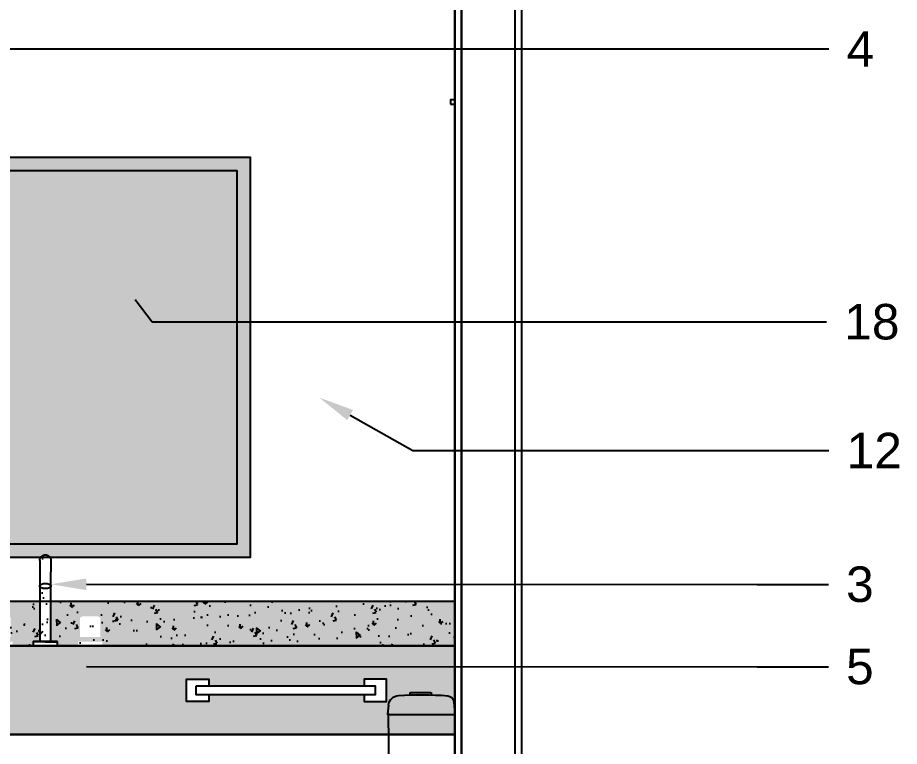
# Model space of a CAD drawing. Header units: metres. Extents: x 198 to 412, y -54 to 17.
# Drawn here: x 272.223 to 274.208, y -25.534 to -23.893 of the extents above; entities that cross this region are included whole.
import ezdxf
from ezdxf import colors
from ezdxf.entities.mleader import LeaderData, LeaderLine
from ezdxf.math import Vec2, Vec3

# ---------------------------------------------------------------- set-up
doc = ezdxf.new("R2010")
doc.units = ezdxf.units.M
doc.header["$LTSCALE"] = 10
for name, color, linetype in [('01', 1, 'Continuous'), ('02', 2, 'Continuous'), ('A-EQUIPAMIENTO', 251, 'Continuous'), ('A-MUROS', 6, 'Continuous'), ('A-Revoques', 1, 'Continuous'), ('A-TEXTOS', 2, 'Continuous'), ('HT-253', 253, 'Continuous'), ('Sanitarios', 2, 'Continuous'), ('TCOTA', 1, 'Continuous'), ('TM-REVEST', 252, 'Continuous'), ('TM-REVOQUE', 2, 'Continuous')]:
    doc.layers.add(name, color=color, linetype=linetype)
doc.styles.add('ARIAL', font='arial.ttf')
pattern_1 = [(95, (-306.13264, -11787.62538), (0.07004732517, 0.0587766897), [0.009525, -0.104775]), (40, (-306.13264, -11787.62538), (-0.0800092266, 0.0550883643), [0.00762, -0.0838202921]), (145.4514447, (-306.1268, -11787.62048), (-0.0099618988, 0.1138650511), [0.0080950044, -0.0890451223]), (91.1842, (-306.1506, -11787.60742), (0.1107051216, 0.0809767064), [0.0142875, -0.1571625]), (141.6355576, (-306.14138, -11787.60067), (-0.0035433087, 0.1714133818), [0.0121425116, -0.133567804]), (36.1841512, (-306.1506, -11787.60742), (-0.0035433087, 0.1714133818), [0.0114299835, -0.125729866]), (66, (-306.13713, -11787.602926), (0.08975998965, 0.01744757454), [0.009525, -0.104775]), (11, (-306.13713, -11787.60293), (-0.04326996326, 0.0869705966), [0.00762, -0.08382]), (116.451445, (-306.12965, -11787.60147), (0.04649002594, 0.10441817135), [0.0080950044, -0.0890449688]), (82.5, (-306.13264, -11787.625377), (-0.02880273453, 0.03098670684), [0, -0.082804, 0, -0.08509, 0, -0.0841375]), (52.5, (-306.13264, -11787.625377), (-0.01179486366, 0.05904350014), [0, -0.048514, 0, -0.080899, 0, -0.0320675]), (12.5, (-306.152666, -11787.645403), (0.04996393152, 0.04591309779), [0, -0.03175, 0, -0.09906, 0, -0.131445]), (2.5, (-306.161647, -11787.654383), (0.0433819522, 0.06136119644), [0, -0.041275, 0, -0.065786, 0, -0.093345])]

# ---------------------------------------------------------------- blocks, each defined once
blk = doc.blocks.new('207-17 VF')
at = {"layer": '01'}
for p, q in [((381.4864, 219.9219), (381.4863, 219.9215)), ((381.4863, 219.9215), (381.4863, 219.9211)), ((381.4863, 219.9211), (381.4863, 219.9206)), ((381.4863, 219.9206), (381.4863, 219.9202)), ((381.4863, 219.9202), (381.4863, 219.8943)), ((381.4865, 219.9223), (381.4864, 219.9219)), ((381.4866, 219.9232), (381.4865, 219.9228)), ((381.4865, 219.9228), (381.4865, 219.9223)), ((381.4867, 219.9236), (381.4866, 219.9232)), ((381.4869, 219.924), (381.4867, 219.9236)), ((381.487, 219.9244), (381.4869, 219.924)), ((381.4872, 219.9248), (381.487, 219.9244)), ((381.4873, 219.9252), (381.4872, 219.9248)), ((381.4875, 219.9256), (381.4873, 219.9252)), ((381.4877, 219.926), (381.4875, 219.9256)), ((381.4879, 219.9264), (381.4877, 219.926)), ((381.4881, 219.9268), (381.4879, 219.9264)), ((381.4884, 219.9271), (381.4881, 219.9268)), ((381.4886, 219.9275), (381.4884, 219.9271)), ((381.4889, 219.9278), (381.4886, 219.9275)), ((381.4891, 219.9282), (381.4889, 219.9278)), ((381.4894, 219.9285), (381.4891, 219.9282)), ((381.4897, 219.9288), (381.4894, 219.9285)), ((381.49, 219.9291), (381.4897, 219.9288)), ((381.4903, 219.9294), (381.49, 219.9291)), ((381.4906, 219.9297), (381.4903, 219.9294)), ((381.491, 219.93), (381.4906, 219.9297)), ((381.4913, 219.9302), (381.491, 219.93)), ((381.4917, 219.9305), (381.4913, 219.9302)), ((381.492, 219.9307), (381.4917, 219.9305)), ((381.4924, 219.931), (381.492, 219.9307)), ((381.4928, 219.9312), (381.4924, 219.931)), ((381.4932, 219.9314), (381.4928, 219.9312)), ((381.4935, 219.9316), (381.4932, 219.9314)), ((381.4939, 219.9317), (381.4935, 219.9316)), ((381.4943, 219.9319), (381.4939, 219.9317)), ((381.4947, 219.932), (381.4943, 219.9319)), ((381.4952, 219.9322), (381.4947, 219.932)), ((381.4956, 219.9323), (381.4952, 219.9322)), ((381.496, 219.9324), (381.4956, 219.9323)), ((381.4964, 219.9325), (381.496, 219.9324)), ((381.4968, 219.9325), (381.4964, 219.9325)), ((381.4973, 219.9326), (381.4968, 219.9325)), ((381.4977, 219.9327), (381.4973, 219.9326)), ((381.4981, 219.9327), (381.4977, 219.9327)), ((381.4986, 219.9327), (381.4981, 219.9327)), ((381.499, 219.9327), (381.4986, 219.9327)), ((381.4994, 219.9327), (381.499, 219.9327)), ((381.4998, 219.9327), (381.4994, 219.9327)), ((381.5003, 219.9326), (381.4998, 219.9327)), ((381.5007, 219.9325), (381.5003, 219.9326)), ((381.5011, 219.9325), (381.5007, 219.9325)), ((381.5016, 219.9324), (381.5011, 219.9325)), ((381.502, 219.9323), (381.5016, 219.9324)), ((381.5024, 219.9322), (381.502, 219.9323)), ((381.5028, 219.932), (381.5024, 219.9322)), ((381.5032, 219.9319), (381.5028, 219.932)), ((381.5036, 219.9317), (381.5032, 219.9319)), ((381.504, 219.9316), (381.5036, 219.9317)), ((381.5044, 219.9314), (381.504, 219.9316)), ((381.5048, 219.9312), (381.5044, 219.9314)), ((381.5051, 219.931), (381.5048, 219.9312)), ((381.5055, 219.9307), (381.5051, 219.931)), ((381.5059, 219.9305), (381.5055, 219.9307)), ((381.5062, 219.9302), (381.5059, 219.9305)), ((381.5066, 219.93), (381.5062, 219.9302)), ((381.5069, 219.9297), (381.5066, 219.93)), ((381.5072, 219.9294), (381.5069, 219.9297)), ((381.5075, 219.9291), (381.5072, 219.9294)), ((381.5078, 219.9288), (381.5075, 219.9291)), ((381.5081, 219.9285), (381.5078, 219.9288)), ((381.5084, 219.9282), (381.5081, 219.9285)), ((381.5087, 219.9278), (381.5084, 219.9282)), ((381.5089, 219.9275), (381.5087, 219.9278)), ((381.5092, 219.9271), (381.5089, 219.9275)), ((381.5094, 219.9268), (381.5092, 219.9271)), ((381.5096, 219.9264), (381.5094, 219.9268)), ((381.5098, 219.926), (381.5096, 219.9264)), ((381.51, 219.9256), (381.5098, 219.926)), ((381.5102, 219.9252), (381.51, 219.9256)), ((381.5104, 219.9248), (381.5102, 219.9252)), ((381.5105, 219.9244), (381.5104, 219.9248)), ((381.5107, 219.924), (381.5105, 219.9244)), ((381.5108, 219.9236), (381.5107, 219.924)), ((381.5109, 219.9232), (381.5108, 219.9236)), ((381.511, 219.9228), (381.5109, 219.9232)), ((381.5111, 219.9223), (381.511, 219.9228)), ((381.5112, 219.9219), (381.5111, 219.9223)), ((381.5112, 219.9215), (381.5112, 219.9219)), ((381.5112, 219.9211), (381.5112, 219.9215)), ((381.5113, 219.9206), (381.5112, 219.9211)), ((381.5113, 219.9202), (381.5113, 219.9206)), ((381.5113, 219.9202), (381.5113, 219.8943)), ((381.4863, 219.8625), (381.4863, 219.8942)), ((381.5113, 219.8942), (381.5113, 219.8625)), ((381.4864, 219.8632), (381.4863, 219.8631)), ((381.4863, 219.8631), (381.4863, 219.863)), ((381.4863, 219.863), (381.4863, 219.863)), ((381.4863, 219.863), (381.4863, 219.8629)), ((381.4863, 219.8629), (381.4863, 219.8628)), ((381.4863, 219.8628), (381.4863, 219.8628)), ((381.4863, 219.8628), (381.4863, 219.8627)), ((381.4863, 219.8627), (381.4863, 219.8626)), ((381.4863, 219.8626), (381.4863, 219.8626)), ((381.4863, 219.8626), (381.4863, 219.8625)), ((381.4863, 219.8625), (381.4863, 219.8624)), ((381.4863, 219.7372), (381.4863, 219.8624)), ((381.4863, 219.8624), (381.4863, 219.8624)), ((381.4863, 219.8624), (381.4863, 219.8623)), ((381.4863, 219.8623), (381.4863, 219.8623)), ((381.4863, 219.8623), (381.4863, 219.8622)), ((381.4863, 219.8622), (381.4863, 219.8621)), ((381.4863, 219.8621), (381.4863, 219.8621)), ((381.4863, 219.8621), (381.4863, 219.862)), ((381.4863, 219.862), (381.4863, 219.8619)), ((381.4863, 219.8619), (381.4863, 219.8619)), ((381.4863, 219.8619), (381.4863, 219.8618)), ((381.4863, 219.8618), (381.4864, 219.8617)), ((381.4865, 219.8634), (381.4864, 219.8634)), ((381.4864, 219.8634), (381.4864, 219.8633)), ((381.4864, 219.8633), (381.4864, 219.8632)), ((381.4864, 219.8632), (381.4864, 219.8632)), ((381.4864, 219.8617), (381.4864, 219.8617)), ((381.4864, 219.8617), (381.4864, 219.8616)), ((381.4864, 219.8616), (381.4864, 219.8615)), ((381.4864, 219.8615), (381.4865, 219.8614)), ((381.4866, 219.8637), (381.4865, 219.8637)), ((381.4865, 219.8637), (381.4865, 219.8636)), ((381.4865, 219.8636), (381.4865, 219.8635)), ((381.4865, 219.8635), (381.4865, 219.8634)), ((381.4865, 219.8614), (381.4865, 219.8614)), ((381.4865, 219.8614), (381.4865, 219.8613)), ((381.4865, 219.8613), (381.4865, 219.8612)), ((381.4865, 219.8612), (381.4866, 219.8612)), ((381.4867, 219.8639), (381.4866, 219.8639)), ((381.4866, 219.8639), (381.4866, 219.8638)), ((381.4866, 219.8638), (381.4866, 219.8637)), ((381.4866, 219.8612), (381.4866, 219.8611)), ((381.4866, 219.8611), (381.4866, 219.861)), ((381.4866, 219.861), (381.4867, 219.861)), ((381.4868, 219.8641), (381.4867, 219.864)), ((381.4867, 219.864), (381.4867, 219.8639)), ((381.4867, 219.861), (381.4867, 219.8609)), ((381.4867, 219.8609), (381.4868, 219.8608)), ((381.4869, 219.8643), (381.4868, 219.8642)), ((381.4868, 219.8642), (381.4868, 219.8641)), ((381.4868, 219.8641), (381.4868, 219.8641)), ((381.4868, 219.8608), (381.4868, 219.8608)), ((381.4868, 219.8608), (381.4868, 219.8607)), ((381.4868, 219.8607), (381.4869, 219.8606)), ((381.487, 219.8644), (381.4869, 219.8643)), ((381.4869, 219.8643), (381.4869, 219.8643)), ((381.4869, 219.8606), (381.4869, 219.8606)), ((381.4869, 219.8606), (381.487, 219.8605)), ((381.4871, 219.8645), (381.487, 219.8645)), ((381.487, 219.8645), (381.487, 219.8644)), ((381.487, 219.8605), (381.487, 219.8604)), ((381.487, 219.8604), (381.4871, 219.8604)), ((381.4872, 219.8647), (381.4871, 219.8646)), ((381.4871, 219.8646), (381.4871, 219.8645)), ((381.4871, 219.8604), (381.4871, 219.8603)), ((381.4871, 219.8603), (381.4872, 219.8602)), ((381.4873, 219.8647), (381.4872, 219.8647)), ((381.4872, 219.8602), (381.4873, 219.8601)), ((381.4874, 219.8649), (381.4873, 219.8647)), ((381.4873, 219.8601), (381.4874, 219.86)), ((381.4875, 219.865), (381.4874, 219.8649)), ((381.4874, 219.86), (381.4875, 219.8599)), ((381.4877, 219.8651), (381.4875, 219.865)), ((381.4875, 219.8599), (381.4877, 219.8597)), ((381.4878, 219.8653), (381.4877, 219.8651)), ((381.4877, 219.8597), (381.4878, 219.8596)), ((381.488, 219.8654), (381.4878, 219.8653)), ((381.4878, 219.8596), (381.488, 219.8595)), ((381.4881, 219.8655), (381.488, 219.8654)), ((381.488, 219.8595), (381.4881, 219.8594)), ((381.4883, 219.8657), (381.4881, 219.8655)), ((381.4881, 219.8594), (381.4883, 219.8592)), ((381.4885, 219.8658), (381.4883, 219.8657)), ((381.4883, 219.8592), (381.4885, 219.8591)), ((381.4887, 219.8659), (381.4885, 219.8658)), ((381.4885, 219.8591), (381.4887, 219.859)), ((381.4889, 219.866), (381.4887, 219.8659)), ((381.4887, 219.859), (381.4889, 219.8589)), ((381.4891, 219.8661), (381.4889, 219.866)), ((381.4889, 219.8589), (381.4891, 219.8587)), ((381.4893, 219.8663), (381.4891, 219.8661)), ((381.4891, 219.8587), (381.4893, 219.8586)), ((381.4895, 219.8664), (381.4893, 219.8663)), ((381.4893, 219.8586), (381.4895, 219.8585)), ((381.4897, 219.8665), (381.4895, 219.8664)), ((381.4895, 219.8585), (381.4897, 219.8584)), ((381.4899, 219.8666), (381.4897, 219.8665)), ((381.4897, 219.8584), (381.4899, 219.8583)), ((381.4902, 219.8667), (381.4899, 219.8666)), ((381.4899, 219.8583), (381.4902, 219.8582)), ((381.4904, 219.8668), (381.4902, 219.8667)), ((381.4902, 219.8582), (381.4904, 219.8581)), ((381.4906, 219.8669), (381.4904, 219.8668)), ((381.4909, 219.867), (381.4906, 219.8669)), ((381.4914, 219.8672), (381.4909, 219.867)), ((381.4919, 219.8674), (381.4914, 219.8672)), ((381.4925, 219.8675), (381.4919, 219.8674)), ((381.493, 219.8677), (381.4925, 219.8675)), ((381.4936, 219.8678), (381.493, 219.8677)), ((381.4942, 219.8679), (381.4936, 219.8678)), ((381.4947, 219.868), (381.4942, 219.8679)), ((381.4953, 219.8681), (381.4947, 219.868)), ((381.4959, 219.8682), (381.4953, 219.8681)), ((381.4965, 219.8682), (381.4959, 219.8682)), ((381.4971, 219.8683), (381.4965, 219.8682)), ((381.4976, 219.8683), (381.4971, 219.8683)), ((381.4982, 219.8683), (381.4976, 219.8683)), ((381.4988, 219.8683), (381.4982, 219.8683)), ((381.4993, 219.8683), (381.4988, 219.8683)), ((381.4999, 219.8683), (381.4993, 219.8683)), ((381.5005, 219.8683), (381.4999, 219.8683)), ((381.501, 219.8682), (381.5005, 219.8683)), ((381.5016, 219.8682), (381.501, 219.8682)), ((381.5022, 219.8681), (381.5016, 219.8682)), ((381.5028, 219.868), (381.5022, 219.8681)), ((381.5034, 219.8679), (381.5028, 219.868)), ((381.5039, 219.8678), (381.5034, 219.8679)), ((381.5045, 219.8677), (381.5039, 219.8678)), ((381.5051, 219.8675), (381.5045, 219.8677)), ((381.5056, 219.8674), (381.5051, 219.8675)), ((381.5061, 219.8672), (381.5056, 219.8674)), ((381.5066, 219.867), (381.5061, 219.8672)), ((381.5069, 219.8669), (381.5066, 219.867)), ((381.5071, 219.8668), (381.5069, 219.8669)), ((381.5074, 219.8667), (381.5071, 219.8668)), ((381.5071, 219.8581), (381.5074, 219.8582)), ((381.5076, 219.8666), (381.5074, 219.8667)), ((381.5074, 219.8582), (381.5076, 219.8583)), ((381.5078, 219.8665), (381.5076, 219.8666)), ((381.5076, 219.8583), (381.5078, 219.8584)), ((381.5081, 219.8664), (381.5078, 219.8665)), ((381.5078, 219.8584), (381.5081, 219.8585)), ((381.5083, 219.8663), (381.5081, 219.8664)), ((381.5081, 219.8585), (381.5083, 219.8586)), ((381.5085, 219.8661), (381.5083, 219.8663)), ((381.5083, 219.8586), (381.5085, 219.8587)), ((381.5087, 219.866), (381.5085, 219.8661)), ((381.5085, 219.8587), (381.5087, 219.8589)), ((381.5089, 219.8659), (381.5087, 219.866)), ((381.5087, 219.8589), (381.5089, 219.859)), ((381.5091, 219.8658), (381.5089, 219.8659)), ((381.5089, 219.859), (381.5091, 219.8591)), ((381.5092, 219.8657), (381.5091, 219.8658)), ((381.5091, 219.8591), (381.5092, 219.8592)), ((381.5094, 219.8655), (381.5092, 219.8657)), ((381.5092, 219.8592), (381.5094, 219.8594)), ((381.5096, 219.8654), (381.5094, 219.8655)), ((381.5094, 219.8594), (381.5096, 219.8595)), ((381.5097, 219.8653), (381.5096, 219.8654)), ((381.5096, 219.8595), (381.5097, 219.8596)), ((381.5099, 219.8651), (381.5097, 219.8653)), ((381.5097, 219.8596), (381.5099, 219.8597)), ((381.51, 219.865), (381.5099, 219.8651)), ((381.5099, 219.8597), (381.51, 219.8599)), ((381.5101, 219.8649), (381.51, 219.865)), ((381.51, 219.8599), (381.5101, 219.86)), ((381.5103, 219.8647), (381.5101, 219.8649)), ((381.5101, 219.86), (381.5103, 219.8601)), ((381.5104, 219.8646), (381.5103, 219.8647)), ((381.5103, 219.8647), (381.5103, 219.8647)), ((381.5103, 219.8602), (381.5104, 219.8603)), ((381.5103, 219.8601), (381.5103, 219.8602)), ((381.5104, 219.8645), (381.5104, 219.8646)), ((381.5105, 219.8645), (381.5104, 219.8645)), ((381.5104, 219.8603), (381.5104, 219.8604)), ((381.5104, 219.8604), (381.5105, 219.8604)), ((381.5106, 219.8644), (381.5105, 219.8645)), ((381.5105, 219.8604), (381.5106, 219.8605)), ((381.5106, 219.8643), (381.5106, 219.8644)), ((381.5107, 219.8643), (381.5106, 219.8643)), ((381.5106, 219.8605), (381.5106, 219.8606)), ((381.5106, 219.8606), (381.5107, 219.8606)), ((381.5107, 219.8642), (381.5107, 219.8643)), ((381.5107, 219.8641), (381.5107, 219.8642)), ((381.5108, 219.8641), (381.5107, 219.8641)), ((381.5107, 219.8607), (381.5107, 219.8608)), ((381.5107, 219.8608), (381.5108, 219.8608)), ((381.5107, 219.8606), (381.5107, 219.8607)), ((381.5108, 219.864), (381.5108, 219.8641)), ((381.5109, 219.8639), (381.5108, 219.864)), ((381.5108, 219.8609), (381.5109, 219.861)), ((381.5108, 219.8608), (381.5108, 219.8609)), ((381.5109, 219.8638), (381.5109, 219.8639)), ((381.5109, 219.8639), (381.5109, 219.8639)), ((381.511, 219.8637), (381.5109, 219.8638)), ((381.5109, 219.8611), (381.511, 219.8612)), ((381.5109, 219.861), (381.5109, 219.8611)), ((381.5109, 219.861), (381.5109, 219.861)), ((381.511, 219.8636), (381.511, 219.8637)), ((381.511, 219.8637), (381.511, 219.8637)), ((381.5111, 219.8635), (381.511, 219.8636)), ((381.511, 219.8613), (381.5111, 219.8614)), ((381.511, 219.8612), (381.511, 219.8613)), ((381.511, 219.8612), (381.511, 219.8612)), ((381.5111, 219.8634), (381.5111, 219.8635)), ((381.5111, 219.8633), (381.5111, 219.8634)), ((381.5111, 219.8634), (381.5111, 219.8634)), ((381.5112, 219.8632), (381.5111, 219.8633)), ((381.5111, 219.8616), (381.5112, 219.8617)), ((381.5111, 219.8615), (381.5111, 219.8616)), ((381.5111, 219.8614), (381.5111, 219.8615)), ((381.5111, 219.8614), (381.5111, 219.8614)), ((381.5112, 219.8631), (381.5112, 219.8632)), ((381.5112, 219.8632), (381.5112, 219.8632)), ((381.5112, 219.863), (381.5112, 219.8631)), ((381.5112, 219.8629), (381.5112, 219.863)), ((381.5112, 219.863), (381.5112, 219.863)), ((381.5112, 219.8628), (381.5112, 219.8629)), ((381.5113, 219.8628), (381.5112, 219.8628)), ((381.5112, 219.862), (381.5112, 219.8621)), ((381.5112, 219.8621), (381.5113, 219.8621)), ((381.5112, 219.8619), (381.5112, 219.862)), ((381.5112, 219.8618), (381.5112, 219.8619)), ((381.5112, 219.8619), (381.5112, 219.8619)), ((381.5112, 219.8617), (381.5112, 219.8618)), ((381.5112, 219.8617), (381.5112, 219.8617)), ((381.5113, 219.8627), (381.5113, 219.8628)), ((381.5113, 219.8626), (381.5113, 219.8627)), ((381.5113, 219.8625), (381.5113, 219.8626)), ((381.5113, 219.8626), (381.5113, 219.8626)), ((381.5113, 219.8624), (381.5113, 219.8625)), ((381.5113, 219.8624), (381.5113, 219.7372)), ((381.5113, 219.8623), (381.5113, 219.8624)), ((381.5113, 219.8624), (381.5113, 219.8624)), ((381.5113, 219.8622), (381.5113, 219.8623)), ((381.5113, 219.8623), (381.5113, 219.8623)), ((381.5113, 219.8621), (381.5113, 219.8622)), ((381.4904, 219.8581), (381.4906, 219.858)), ((381.4906, 219.858), (381.4909, 219.8579)), ((381.4909, 219.8579), (381.4914, 219.8577)), ((381.4914, 219.8577), (381.4919, 219.8575)), ((381.4919, 219.8575), (381.4925, 219.8574)), ((381.4925, 219.8574), (381.493, 219.8572)), ((381.493, 219.8572), (381.4936, 219.8571)), ((381.4936, 219.8571), (381.4942, 219.857)), ((381.4942, 219.857), (381.4947, 219.8569)), ((381.4947, 219.8569), (381.4953, 219.8568)), ((381.4953, 219.8568), (381.4959, 219.8567)), ((381.4959, 219.8567), (381.4965, 219.8567)), ((381.4965, 219.8567), (381.4971, 219.8566)), ((381.4971, 219.8566), (381.4976, 219.8566)), ((381.4976, 219.8566), (381.4982, 219.8566)), ((381.4982, 219.8566), (381.4988, 219.8566)), ((381.4988, 219.8566), (381.4993, 219.8566)), ((381.4993, 219.8566), (381.4999, 219.8566)), ((381.4999, 219.8566), (381.5005, 219.8566)), ((381.5005, 219.8566), (381.501, 219.8567)), ((381.501, 219.8567), (381.5016, 219.8567)), ((381.5016, 219.8567), (381.5022, 219.8568)), ((381.5022, 219.8568), (381.5028, 219.8569)), ((381.5028, 219.8569), (381.5034, 219.857)), ((381.5034, 219.857), (381.5039, 219.8571)), ((381.5039, 219.8571), (381.5045, 219.8572)), ((381.5045, 219.8572), (381.5051, 219.8574)), ((381.5051, 219.8574), (381.5056, 219.8575)), ((381.5056, 219.8575), (381.5061, 219.8577)), ((381.5061, 219.8577), (381.5066, 219.8579)), ((381.5066, 219.8579), (381.5069, 219.858)), ((381.5069, 219.858), (381.5071, 219.8581)), ((381.4713, 219.7369), (381.4713, 219.737)), ((381.4713, 219.737), (381.4714, 219.737)), ((381.4713, 219.7368), (381.4713, 219.7369)), ((381.4713, 219.7369), (381.4713, 219.7369)), ((381.4713, 219.7369), (381.4713, 219.7369)), ((381.4713, 219.7369), (381.4713, 219.7369)), ((381.4713, 219.7369), (381.4713, 219.7369)), ((381.4713, 219.7369), (381.4713, 219.7369)), ((381.4713, 219.7369), (381.4713, 219.7369)), ((381.4713, 219.7367), (381.4713, 219.7368)), ((381.4713, 219.7368), (381.4713, 219.7368)), ((381.4713, 219.7368), (381.4713, 219.7368)), ((381.4713, 219.7368), (381.4713, 219.7368)), ((381.4713, 219.7368), (381.4713, 219.7368)), ((381.4713, 219.7368), (381.4713, 219.7368)), ((381.4713, 219.7277), (381.4713, 219.7367)), ((381.4713, 219.7367), (381.4713, 219.7367)), ((381.4713, 219.7367), (381.4713, 219.7367)), ((381.4988, 219.7367), (381.4713, 219.7367)), ((381.4988, 219.7277), (381.4713, 219.7277)), ((381.4714, 219.737), (381.4714, 219.7371)), ((381.4714, 219.7371), (381.4714, 219.7371)), ((381.4714, 219.7371), (381.4714, 219.7371)), ((381.4714, 219.7371), (381.4715, 219.7371)), ((381.4714, 219.737), (381.4714, 219.737)), ((381.4714, 219.737), (381.4714, 219.737)), ((381.4714, 219.737), (381.4714, 219.737)), ((381.4714, 219.737), (381.4714, 219.737)), ((381.4714, 219.737), (381.4714, 219.737)), ((381.4715, 219.7371), (381.4715, 219.7371)), ((381.4715, 219.7371), (381.4715, 219.7371)), ((381.4715, 219.7371), (381.4715, 219.7371)), ((381.4715, 219.7371), (381.4715, 219.7371)), ((381.4715, 219.7371), (381.4715, 219.7371)), ((381.4715, 219.7371), (381.4716, 219.7371)), ((381.4716, 219.7371), (381.4716, 219.7372)), ((381.4716, 219.7372), (381.4716, 219.7372)), ((381.4716, 219.7372), (381.4716, 219.7372)), ((381.4716, 219.7372), (381.4716, 219.7372)), ((381.4716, 219.7372), (381.4716, 219.7372)), ((381.4716, 219.7372), (381.4716, 219.7372)), ((381.4716, 219.7372), (381.4717, 219.7372)), ((381.4717, 219.7372), (381.4717, 219.7372)), ((381.4717, 219.7372), (381.4717, 219.7372)), ((381.4717, 219.7372), (381.4717, 219.7372)), ((381.4717, 219.7372), (381.4717, 219.7372)), ((381.4717, 219.7372), (381.4718, 219.7372)), ((381.4718, 219.7372), (381.4718, 219.7372)), ((381.4718, 219.7372), (381.4988, 219.7372)), ((381.4988, 219.7372), (381.5258, 219.7372)), ((381.4988, 219.7367), (381.5263, 219.7367)), ((381.5263, 219.7277), (381.4988, 219.7277)), ((381.5259, 219.7372), (381.5258, 219.7372)), ((381.5258, 219.7372), (381.5258, 219.7372)), ((381.5258, 219.7372), (381.5258, 219.7372)), ((381.5258, 219.7372), (381.5258, 219.7372)), ((381.5258, 219.7372), (381.5258, 219.7372)), ((381.526, 219.7372), (381.5259, 219.7372)), ((381.5259, 219.7372), (381.5259, 219.7372)), ((381.5259, 219.7372), (381.5259, 219.7372)), ((381.5259, 219.7372), (381.5259, 219.7372)), ((381.5259, 219.7372), (381.5259, 219.7372)), ((381.5259, 219.7372), (381.5259, 219.7372)), ((381.526, 219.7371), (381.526, 219.7372)), ((381.526, 219.7372), (381.526, 219.7372)), ((381.5261, 219.7371), (381.526, 219.7371)), ((381.526, 219.7371), (381.526, 219.7371)), ((381.526, 219.7371), (381.526, 219.7371)), ((381.526, 219.7371), (381.526, 219.7371)), ((381.526, 219.7371), (381.526, 219.7371)), ((381.5261, 219.737), (381.5261, 219.7371)), ((381.5261, 219.7371), (381.5261, 219.7371)), ((381.5261, 219.7371), (381.5261, 219.7371)), ((381.5261, 219.7371), (381.5261, 219.7371)), ((381.5261, 219.7371), (381.5261, 219.7371)), ((381.5261, 219.7371), (381.5261, 219.7371)), ((381.5262, 219.737), (381.5261, 219.737)), ((381.5261, 219.737), (381.5261, 219.737)), ((381.5262, 219.7369), (381.5262, 219.737)), ((381.5262, 219.737), (381.5262, 219.737)), ((381.5262, 219.737), (381.5262, 219.737)), ((381.5262, 219.737), (381.5262, 219.737)), ((381.5262, 219.737), (381.5262, 219.737)), ((381.5262, 219.7368), (381.5262, 219.7369)), ((381.5262, 219.7369), (381.5262, 219.7369)), ((381.5262, 219.7369), (381.5262, 219.7369)), ((381.5262, 219.7369), (381.5262, 219.7369)), ((381.5262, 219.7369), (381.5262, 219.7369)), ((381.5262, 219.7369), (381.5262, 219.7369)), ((381.5263, 219.7368), (381.5262, 219.7368)), ((381.5263, 219.7367), (381.5263, 219.7368)), ((381.5263, 219.7368), (381.5263, 219.7368)), ((381.5263, 219.7368), (381.5263, 219.7368)), ((381.5263, 219.7368), (381.5263, 219.7368)), ((381.5263, 219.7368), (381.5263, 219.7368)), ((381.5263, 219.7367), (381.5263, 219.7277)), ((381.5263, 219.7367), (381.5263, 219.7367)), ((381.5263, 219.7367), (381.5263, 219.7367)), ((381.5263, 219.7367), (381.5263, 219.7367))]:
    blk.add_line(p, q, dxfattribs=at)
blk = doc.blocks.new('DADAAAA')
at = {"ltscale": 0.016707}
blk.add_line((536.6538, 11749.4111, 0), (536.6538, 11749.4144, 0), dxfattribs=at)
at = {"ltscale": 0.017205}
blk.add_line((536.7018, 11749.411, 0), (536.7018, 11749.4144, 0), dxfattribs=at)
at = {"ltscale": 0.143874}
blk.add_line((536.6031, 11749.3955, 0), (536.6008, 11749.3668, 0), dxfattribs=at)
at = {"ltscale": 0.102877}
blk.add_line((536.7503, 11749.3882, 0), (536.7523, 11749.3678, 0), dxfattribs=at)
for p, q in [((536.6008, 11749.0681, 0), (536.6008, 11749.3668, 0)), ((536.7514, 11749.3668, 0), (536.6008, 11749.3668, 0)), ((536.7514, 11749.3668, 0), (536.7462, 11749.0703, 0)), ((537.2387, 11749.0516, 0), (536.611, 11749.0516, 0)), ((536.7272, 11749.0517, 0), (536.6173, 11749.0517, 0)), ((536.9545, 11749.0016, 0), (536.6034, 11749.0016, 0)), ((537.261, 11748.9916, 0), (536.981, 11748.9916, 0)), ((536.6688, 11748.6919, 0), (536.6856, 11748.9671, 0)), ((537.1301, 11748.8556, 0), (537.1425, 11748.678, 0)), ((537.1365, 11748.6716, 0), (536.675, 11748.6716, 0))]:
    blk.add_line(p, q)
at = {"ltscale": 0.01772}
blk.add_line((536.7479, 11749.3668, 0), (536.7514, 11749.3668, 0), dxfattribs=at)
at = {"ltscale": 0.00015}
blk.add_line((536.7511, 11749.3567, 0), (536.7511, 11749.3567, 0), dxfattribs=at)
at = {"ltscale": 0.165352}
blk.add_line((536.601, 11749.0416, 0), (536.601, 11749.0085, 0), dxfattribs=at)
at = {"ltscale": 0.224859}
blk.add_line((537.2611, 11748.9961, 0), (537.2525, 11749.0402, 0), dxfattribs=at)
at = {"ltscale": 0.331632}
blk.add_line((536.6733, 11748.9837, 0), (536.6087, 11748.9988, 0), dxfattribs=at)
at = {"ltscale": 0.004861}
blk.add_line((537.2619, 11748.9916, 0), (537.261, 11748.9916, 0), dxfattribs=at)
at = {"ltscale": 0.023054}
blk.add_line((537.2619, 11748.9916, 0), (537.2611, 11748.9961, 0), dxfattribs=at)
at = {"ltscale": 0.064816}
blk.add_line((536.668, 11748.679, 0), (536.6688, 11748.6919, 0), dxfattribs=at)
blk.add_circle((536.847, 11748.7037, 0), 0.00591)
for centre, radius, start, end in [((536.6181, 11749.3941, 0), 0.015, 93.9281, 174.525), ((536.6763, 11748.5019, 0), 0.9093, 86.7422, 93.7394), ((536.6558, 11749.4144, 0), 0.002, 91.3801, 180), ((536.6778, 11748.5012, 0), 0.9155, 90, 91.3801), ((536.6778, 11748.5012, 0), 0.9155, 88.6199, 90), ((536.6998, 11749.4144, 0), 0.002, 0, 88.6199), ((536.7266, 11749.3859, 0), 0.0238, 5.5662, 86.7422), ((536.7514, 11749.3677, 0), 0.000878, 269.267, 4.8776), ((536.6173, 11749.0681, 0), 0.0164, 180, 270), ((536.7272, 11749.0707, 0), 0.019, 270, 358.933), ((536.611, 11749.0416, 0), 0.01, 90, 180), ((537.2387, 11749.0376, 0), 0.014, 11, 90), ((536.611, 11749.0085, 0), 0.01, 180, 256.8268), ((537.3051, 11749.0295, 0), 0.45, 183.5596, 196.8342), ((536.9749, 11749.0914, 0), 0.1, 243.9194, 273.4607), ((536.9545, 11748.9616, 0), 0.04, 48.5904, 90), ((537.2434, 11748.9927, 0), 0.018, 342.3298, 11), ((536.6696, 11748.9681, 0), 0.016, 356.5, 76.8268), ((537.1653, 11749.0176, 0), 0.1, 305.047, 342.3298), ((537.0648, 11749.1608, 0), 0.275, 290.7823, 305.047), ((536.9414, 11748.9195, 0), 0.07, 196.8342, 260.8672), ((537.1801, 11748.857, 0), 0.05, 110.7823, 181.6005), ((536.9779, 11749.1465, 0), 0.3, 260.8672, 267.7156), ((536.675, 11748.6786, 0), 0.007, 176.5, 270), ((537.1365, 11748.6776, 0), 0.006, 270, 4)]:
    blk.add_arc(centre, radius, start, end)

msp = doc.modelspace()

# ---------------------------------------------------------------- hatches: boundary and pattern name
at = {"layer": 'HT-253', "transparency": 33554559}
h = msp.add_hatch(color=153, dxfattribs=at)
h.dxf.hatch_style = 1
h.paths.add_polyline_path([(271.724, -24.2077), (271.724, -25.1077), (272.7471, -25.1077), (272.7471, -24.2077)])
h.paths.add_polyline_path([(271.754, -24.2377), (271.754, -25.0777), (272.7171, -25.0777), (272.7171, -24.2377)], flags=16)
at = {"layer": 'HT-253', "transparency": 33554495}
h = msp.add_hatch(color=153, dxfattribs=at)
h.dxf.hatch_style = 1
h.paths.add_polyline_path([(271.7561, -24.2377), (271.7581, -25.0777), (272.7171, -25.0777), (272.7151, -24.2377)])
at = {"layer": 'HT-253'}
h = msp.add_hatch(dxfattribs=at)
h.set_pattern_fill('AR-CONC', color=1, scale=0.0005, angle=45, double=1)
h.set_pattern_definition(pattern_1)
h.paths.add_polyline_path([(271.624, -25.2077), (271.624, -25.3077), (272.1565, -25.3077), (272.1567, -25.2875), (272.161, -25.2875), (272.161, -25.2415), (272.184, -25.2415), (272.207, -25.2415), (272.207, -25.2942), (272.2116, -25.2985), (272.2114, -25.2985), (272.2115, -25.3077), (272.2575, -25.3077), (272.2575, -25.2982), (272.2725, -25.2982), (272.2725, -25.2077)])
h.paths.add_polyline_path([(272.161, -25.2415), (272.184, -25.2415), (272.207, -25.2415), (272.207, -25.2942), (272.2116, -25.2985), (272.2114, -25.2985), (272.2115, -25.3077), (272.184, -25.3077), (272.1565, -25.3077), (272.1567, -25.2875), (272.161, -25.2875)], flags=17)
h.paths.add_polyline_path([(272.2975, -25.2982), (272.3125, -25.2982), (272.3125, -25.3077), (272.3585, -25.3077), (272.3587, -25.2875), (272.363, -25.2875), (272.363, -25.2415), (272.386, -25.2415), (272.409, -25.2415), (272.409, -25.2942), (272.4136, -25.2985), (272.4134, -25.2985), (272.4135, -25.3077), (273.2073, -25.3077), (273.2073, -25.2077), (272.2975, -25.2077)])
h.paths.add_polyline_path([(272.2975, -25.2982), (272.3125, -25.2982), (272.3125, -25.3077), (272.285, -25.3077), (272.2575, -25.3077), (272.2575, -25.2982), (272.2725, -25.2982), (272.2725, -25.173), (272.2725, -25.1411), (272.2725, -25.1093), (272.2815, -25.1019), (272.2928, -25.1038), (272.2975, -25.1118), (272.2975, -25.1411), (272.2975, -25.1729)])
h.paths.add_polyline_path([(272.363, -25.2415), (272.386, -25.2415), (272.409, -25.2415), (272.409, -25.2942), (272.4136, -25.2985), (272.4134, -25.2985), (272.4135, -25.3077), (272.386, -25.3077), (272.3585, -25.3077), (272.3587, -25.2875), (272.363, -25.2875)], flags=17)
h.paths.add_polyline_path([(272.405, -25.242), (272.405, -25.242), (272.405, -25.2419), (272.405, -25.2419), (272.405, -25.2419), (272.405, -25.2419), (272.405, -25.2419), (272.405, -25.2419), (272.405, -25.2418), (272.405, -25.2418), (272.405, -25.2418), (272.405, -25.2418), (272.4049, -25.2418), (272.4049, -25.2418), (272.4049, -25.2417), (272.4049, -25.2417), (272.4049, -25.2417), (272.4049, -25.2417), (272.4049, -25.2417), (272.4049, -25.2417), (272.4049, -25.2417), (272.4049, -25.2416), (272.4049, -25.2416), (272.4048, -25.2416), (272.4048, -25.2416), (272.4048, -25.2416), (272.4048, -25.2416), (272.4048, -25.2416), (272.4048, -25.2416), (272.4048, -25.242)], flags=16)
at = {"layer": 'HT-253', "transparency": 33554495}
h = msp.add_hatch(color=256, dxfattribs=at)
h.dxf.hatch_style = 1
h.paths.add_polyline_path([(272.1986, -25.2974), (272.1986, -25.2974), (272.1986, -25.2974), (272.1986, -25.2974), (272.1986, -25.2975), (272.1986, -25.2975), (272.1986, -25.2975), (272.1987, -25.2975), (272.1987, -25.2975), (272.1987, -25.2976), (272.1987, -25.2976), (272.1987, -25.2976), (272.1987, -25.2976), (272.1987, -25.2976), (272.1987, -25.2977), (272.1987, -25.2977), (272.1987, -25.2977), (272.1987, -25.2977), (272.1987, -25.2977), (272.1988, -25.2977), (272.1988, -25.2978), (272.1988, -25.2978), (272.1988, -25.2978), (272.1988, -25.2978), (272.1988, -25.2978), (272.1988, -25.2978), (272.1989, -25.2978), (272.1989, -25.2979), (272.1989, -25.2979), (272.1989, -25.2979), (272.1989, -25.2979), (272.1989, -25.2979), (272.199, -25.2979), (272.199, -25.2979), (272.199, -25.2979), (272.199, -25.2979), (272.199, -25.2979), (272.1991, -25.2979), (272.1991, -25.298), (272.1991, -25.298), (272.1991, -25.298), (272.1991, -25.298), (272.1992, -25.298), (272.1992, -25.298), (272.1992, -25.298), (272.2114, -25.298), (272.2115, -25.3077), (272.2575, -25.3077), (272.2575, -25.2982), (272.2725, -25.2982), (272.2725, -25.2077), (271.624, -25.2077), (271.624, -25.3077), (272.1565, -25.3077), (272.1566, -25.298), (272.1693, -25.298), (272.1693, -25.2974), (272.1693, -25.298), (272.184, -25.298), (272.1986, -25.2974), (272.1983, -25.2974), (272.1986, -25.2977)])
h.paths.add_polyline_path([(272.161, -25.2435), (272.1642, -25.2435), (272.165, -25.2435), (272.165, -25.2415), (272.184, -25.2415), (272.203, -25.2415), (272.203, -25.2435), (272.2038, -25.2435), (272.2065, -25.2435), (272.207, -25.2435), (272.207, -25.2875), (272.2038, -25.2875), (272.2028, -25.2875), (272.184, -25.2875), (272.1652, -25.2875), (272.1642, -25.2875), (272.1615, -25.2875), (272.161, -25.2875)], flags=16)
h.paths.add_polyline_path([(272.386, -25.298), (272.4134, -25.298), (272.4135, -25.3077), (273.2073, -25.3077), (273.2073, -25.2077), (272.2975, -25.2077), (272.2975, -25.2982), (272.3125, -25.2982), (272.3125, -25.3077), (272.3585, -25.3077), (272.3586, -25.298), (272.3713, -25.298), (272.3713, -25.2974), (272.3713, -25.298)])
h.paths.add_polyline_path([(272.4006, -25.2974), (272.4003, -25.2974), (272.4006, -25.2977)], flags=16)
h.paths.add_polyline_path([(272.363, -25.2435), (272.3662, -25.2435), (272.367, -25.2435), (272.367, -25.2415), (272.386, -25.2415), (272.405, -25.2415), (272.405, -25.2435), (272.4058, -25.2435), (272.4085, -25.2435), (272.409, -25.2435), (272.409, -25.2875), (272.4058, -25.2875), (272.4048, -25.2875), (272.386, -25.2875), (272.3672, -25.2875), (272.3662, -25.2875), (272.3635, -25.2875), (272.363, -25.2875)], flags=16)
h.paths.add_polyline_path([(272.367, -25.242), (272.386, -25.242), (272.4054, -25.242), (272.4048, -25.2416), (272.4053, -25.242), (272.386, -25.242), (272.3666, -25.242), (272.3672, -25.2416), (272.3672, -25.2416), (272.3672, -25.2416), (272.3672, -25.2416), (272.3671, -25.2416), (272.3671, -25.2416), (272.3671, -25.2416), (272.3671, -25.2417), (272.3671, -25.2417), (272.3671, -25.2417), (272.3671, -25.2417), (272.3671, -25.2417), (272.3671, -25.2417), (272.367, -25.2417), (272.367, -25.2418), (272.367, -25.2418), (272.367, -25.2418), (272.367, -25.2418), (272.367, -25.2418), (272.367, -25.2418), (272.367, -25.2419), (272.367, -25.2419), (272.367, -25.2419), (272.367, -25.2419), (272.367, -25.2419), (272.367, -25.2419), (272.367, -25.242)], flags=0)
at = {"layer": 'HT-253'}
h = msp.add_hatch(dxfattribs=at)
h.set_pattern_fill('AR-CONC', color=1, scale=0.0005, angle=45, double=1)
h.set_pattern_definition(pattern_1)
h.paths.add_polyline_path([(273.2073, -25.3077), (271.624, -25.3077), (271.624, -25.5077), (273.0575, -25.5077), (273.0567, -25.4624), (273.2073, -25.4624)])
h.paths.add_polyline_path([(272.6029, -25.4327), (272.6029, -25.3827), (272.6529, -25.3827), (272.6529, -25.3977), (273.0029, -25.3977), (273.0029, -25.3827), (273.0529, -25.3827), (273.0529, -25.4327), (273.0029, -25.4327), (273.0029, -25.4177), (272.6529, -25.4177), (272.6529, -25.4327)], flags=16)
h.paths.add_polyline_path([(273.1063, -25.4184), (273.1063, -25.4148, -0.407181), (273.1082, -25.4128, -0.006022), (273.1303, -25.4126, -0.006022), (273.1523, -25.4128, -0.407176), (273.1543, -25.4148), (273.1543, -25.4184, 0.0132)], flags=16)
h.paths.add_polyline_path([(269.6772, -25.3077), (268.1465, -25.3077), (268.1465, -25.5077), (269.6772, -25.5077)])
h.paths.add_polyline_path([(268.8218, -25.4327), (268.7718, -25.4327), (268.7718, -25.4177), (268.405, -25.4177), (268.405, -25.4327), (268.355, -25.4327), (268.355, -25.3827), (268.405, -25.3827), (268.405, -25.3977), (268.7718, -25.3977), (268.7718, -25.3827), (268.8218, -25.3827)], flags=16)
h.paths.add_polyline_path([(268.298, -25.4624), (268.297, -25.4624, 0.442962), (268.2979, -25.4615), (268.2959, -25.441, 0.369787), (268.2735, -25.4196, 0.020398), (268.1994, -25.4184), (268.1994, -25.4129, -0.006555), (268.2234, -25.4126, -0.006555), (268.2474, -25.4129), (268.2474, -25.4184, -0.007196), (268.2735, -25.4196, -0.369792), (268.2959, -25.441)], flags=16)
at = {"layer": 'HT-253', "transparency": 33554495}
h = msp.add_hatch(color=256, dxfattribs=at)
h.dxf.hatch_style = 1
h.paths.add_polyline_path([(269.6772, -25.3077), (268.1465, -25.3077), (268.1465, -25.5077), (269.6772, -25.5077)])
h.paths.add_polyline_path([(268.8218, -25.4327), (268.7718, -25.4327), (268.7718, -25.4177), (268.405, -25.4177), (268.405, -25.4327), (268.355, -25.4327), (268.355, -25.3827), (268.405, -25.3827), (268.405, -25.3977), (268.7718, -25.3977), (268.7718, -25.3827), (268.8218, -25.3827)], flags=16)
h.paths.add_polyline_path([(273.2073, -25.3077), (271.624, -25.3077), (271.624, -25.5077), (273.2073, -25.5077)])
h.paths.add_polyline_path([(272.6029, -25.4327), (272.6029, -25.3827), (272.6529, -25.3827), (272.6529, -25.3977), (273.0029, -25.3977), (273.0029, -25.3827), (273.0529, -25.3827), (273.0529, -25.4327), (273.0029, -25.4327), (273.0029, -25.4177), (272.6529, -25.4177), (272.6529, -25.4327)], flags=16)

# ---------------------------------------------------------------- linework, layer by layer
at = {"layer": '01'}
for points in [[(271.724, -24.2077), (271.724, -25.1077), (272.7471, -25.1077), (272.7471, -24.2077)], [(271.754, -24.2377), (271.754, -25.0777), (272.7171, -25.0777), (272.7171, -24.2377)], [(271.624, -25.3077), (273.2073, -25.3077), (273.2073, -25.2077), (271.624, -25.2077)], [(272.6247, -25.3977), (273.0279, -25.3977), (273.0279, -25.4177), (272.6247, -25.4177)]]:
    msp.add_lwpolyline(points, close=True, dxfattribs=at)
for points in [[(272.6529, -25.4177), (272.6529, -25.4327), (272.6029, -25.4327), (272.6029, -25.3827), (272.6529, -25.3827), (272.6529, -25.3977)], [(273.0029, -25.4177), (273.0029, -25.4327), (273.0529, -25.4327), (273.0529, -25.3827), (273.0029, -25.3827), (273.0029, -25.3977)]]:
    msp.add_lwpolyline(points, dxfattribs=at)
at = {"layer": '02'}
msp.add_lwpolyline([(273.2073, -25.5077), (271.624, -25.5077), (271.624, -25.3077), (273.2073, -25.3077)], close=True, dxfattribs=at)
at = {"layer": 'A-EQUIPAMIENTO', "color": 2}
msp.add_lwpolyline([(271.711, -25.3077), (271.624, -25.3077), (271.624, -25.5077), (273.0485, -25.5077)], dxfattribs=at)
at = {"layer": 'A-MUROS'}
msp.add_line((273.2223, -22.8277), (273.2223, -26.2277), dxfattribs=at)
msp.add_lwpolyline([(273.222, -26.2277), (273.222, -22.8277), (273.3422, -22.8277), (273.3422, -26.2277), (273.222, -26.2277)], close=True, dxfattribs=at)
at = {"layer": 'A-Revoques'}
for p, q in [((273.2073, -22.8277), (273.2073, -26.2277)), ((273.2073, -22.8277), (273.2073, -26.2277)), ((273.3573, -22.8277), (273.3573, -26.2277))]:
    msp.add_line(p, q, dxfattribs=at)
at = {"layer": 'TCOTA'}
msp.add_lwpolyline([(271.624, -25.5077), (273.2073, -25.5077), (273.2073, -25.3077), (271.624, -25.3077)], close=True, dxfattribs=at)
at = {"layer": 'TM-REVEST'}
msp.add_lwpolyline([(273.1973, -24.0877), (273.2073, -24.0877), (273.2073, -24.0777), (273.1973, -24.0777)], close=True, dxfattribs=at)
at = {"layer": 'TM-REVOQUE'}
msp.add_line((273.2073, -26.1577), (273.2073, -22.8277), dxfattribs=at)
msp.add_lwpolyline([(273.2073, -22.8277), (273.2073, -26.1877)], dxfattribs=at)

# ---------------------------------------------------------------- block references
at = {"xscale": -1}
msp.add_blockref('207-17 VF', (653.7838, -245.0354), dxfattribs=at)
at = {"layer": 'Sanitarios', "xscale": -1}
msp.add_blockref('DADAAAA', (809.8081, -11774.8292, 0), dxfattribs=at)

# ---------------------------------------------------------------- leaders
at = {"layer": 'A-TEXTOS'}
ml = msp.add_multileader_mtext('Standard', dxfattribs=at)
ml.set_content('4', color=256, style='ARIAL')
ml.set_leader_properties(color=1)
ml.build(insert=Vec2(0, 0))
ml.multileader.update_dxf_attribs({"has_text_frame": 1, "arrow_head_size": 0.08, "scale": 0.02})
ctx = ml.context
ctx.base_point, ctx.scale, ctx.char_height, ctx.arrow_head_size, ctx.landing_gap_size, ctx.plane_origin = Vec3(274.0494, -23.9631), 0.02, 0.08, 0.08, 0.04, Vec3(272.2263, -23.9631)
notes = []
notes.append((ctx, [(0, (1, 1, 0), (271.408, -23.9631), (1, 0), 2.6414, [(0, [(271.1851, -24.1543)], 0, [])])]))
ctx.mtext.insert, ctx.mtext.width, ctx.mtext.flow_direction = Vec3(274.0894, -23.9231), 0.029468, 5
ml = msp.add_multileader_mtext('Standard', dxfattribs=at)
ml.set_content('18', color=256, style='ARIAL')
ml.set_leader_properties(color=1)
ml.build(insert=Vec2(0, 0))
ml.multileader.update_dxf_attribs({"has_text_frame": 1, "arrow_head_size": 0.08, "scale": 0.02})
ctx = ml.context
ctx.base_point, ctx.scale, ctx.char_height, ctx.arrow_head_size, ctx.landing_gap_size, ctx.plane_origin = Vec3(274.044, -24.5781), 0.02, 0.08, 0.08, 0.04, Vec3(272.079, -24.5781)
notes.append((ctx, [(0, (1, 1, 0), (272.5258, -24.5781), (1, 0), 1.5182, [(0, [(272.4388, -24.4643)], 0, [])])]))
ctx.mtext.insert, ctx.mtext.flow_direction = Vec3(274.084, -24.5375), 5
ml = msp.add_multileader_mtext('Standard', dxfattribs=at)
ml.set_content('12', color=256, style='ARIAL')
ml.set_leader_properties(color=1)
ml.build(insert=Vec2(0, 0))
ml.multileader.update_dxf_attribs({"has_text_frame": 1, "arrow_head_size": 0.08, "scale": 0.02})
ctx = ml.context
ctx.base_point, ctx.scale, ctx.char_height, ctx.arrow_head_size, ctx.landing_gap_size, ctx.plane_origin = Vec3(274.0494, -24.8678), 0.02, 0.08, 0.08, 0.04, Vec3(272.2263, -24.8678)
notes.append((ctx, [(0, (1, 1, 0), (273.1128, -24.8678), (1, 0), 0.9366, [(0, [(272.9017, -24.7484)], 0, [])])]))
ctx.mtext.insert, ctx.mtext.width, ctx.mtext.flow_direction = Vec3(274.0894, -24.8278), 0.029468, 5
ml = msp.add_multileader_mtext('Standard', dxfattribs=at)
ml.set_content('3', color=256, style='ARIAL')
ml.set_leader_properties(color=1)
ml.build(insert=Vec2(0, 0))
ml.multileader.update_dxf_attribs({"has_text_frame": 1, "arrow_head_size": 0.08, "scale": 0.02})
ctx = ml.context
ctx.base_point, ctx.scale, ctx.char_height, ctx.arrow_head_size, ctx.landing_gap_size, ctx.plane_origin = Vec3(274.0481, -25.1695), 0.02, 0.08, 0.08, 0.04, Vec3(272.0831, -25.1695)
notes.append((ctx, [(0, (1, 1, 0), (273.8881, -25.1695), (1, 0), 0.16, [(0, [(272.2975, -25.169)], 0, [])])]))
ctx.mtext.insert, ctx.mtext.flow_direction = Vec3(274.0881, -25.1288), 5
ml = msp.add_multileader_mtext('Standard', dxfattribs=at)
ml.set_content('5', color=256, style='ARIAL')
ml.set_leader_properties(color=1)
ml.build(insert=Vec2(0, 0))
ml.multileader.update_dxf_attribs({"has_text_frame": 1, "arrow_head_size": 0.08, "scale": 0.02})
ctx = ml.context
ctx.base_point, ctx.scale, ctx.char_height, ctx.arrow_head_size, ctx.landing_gap_size, ctx.plane_origin = Vec3(274.0481, -25.3549), 0.02, 0.08, 0.08, 0.04, Vec3(272.0831, -25.3549)
notes.append((ctx, [(0, (1, 1, 0), (273.8881, -25.3549), (1, 0), 0.16, [(0, [(272.2975, -25.3544)], 0, [])])]))
ctx.mtext.insert, ctx.mtext.flow_direction = Vec3(274.0881, -25.3142), 5
for ctx, leaders in notes:
    for number, flags, end, landing, length, lines in leaders:
        leader = LeaderData()
        leader.index, (leader.has_last_leader_line, leader.has_dogleg_vector, leader.attachment_direction) = number, flags
        leader.last_leader_point, leader.dogleg_vector, leader.dogleg_length = Vec3(end), Vec3(landing), length
        for number, points, colour, breaks in lines:
            line = LeaderLine()
            line.index, line.vertices, line.color, line.breaks = number, Vec3.list(points), colors.encode_raw_color(colour), breaks
            leader.lines.append(line)
        ctx.leaders.append(leader)

doc.saveas('drawing.dxf')
